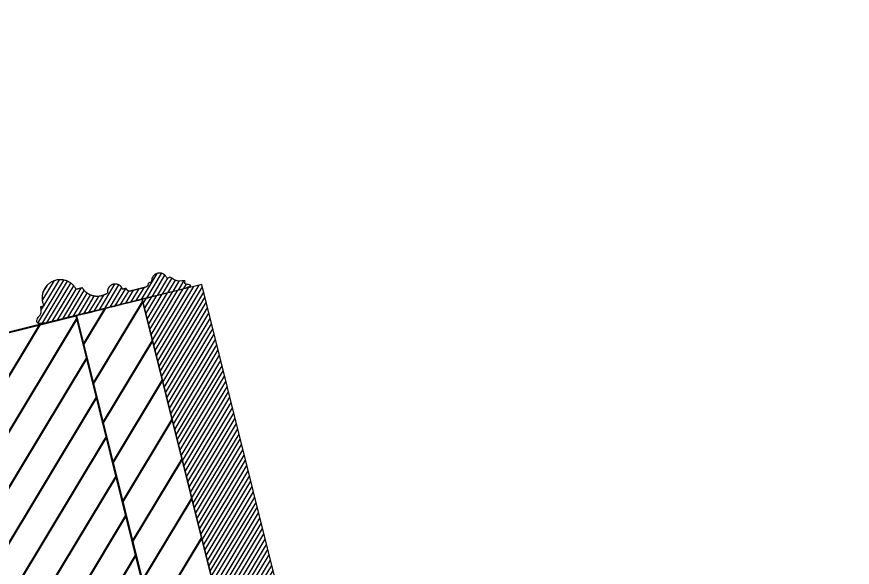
# Model space of a CAD drawing. Header units: inches. Extents: x 122939 to 389145, y 29603 to 574065.
# Drawn here: x 340222 to 340767, y 497522 to 497881 of the extents above; entities that cross this region are included whole.
import ezdxf

# ---------------------------------------------------------------- set-up
doc = ezdxf.new("R2010")
doc.units = ezdxf.units.IN
doc.header["$MEASUREMENT"] = 0
doc.layers.add('A-Dim-ID', color=9, linetype='Continuous', lineweight=20)
doc.layers.add('GRC', color=41, linetype='Continuous', lineweight=0)
doc.layers.add('A-WALL', color=7, linetype='Continuous')
doc.layers.add('CQ Wall hatch_CHB', color=8, linetype='Continuous')
doc.styles.add('ST9', font='romans.shx', dxfattribs={"width": 0.8})
doc.dimstyles.new('DIM-20', dxfattribs={"dimscale": 1000, "dimtxt": 0.044, "dimasz": 0.035, "dimexe": 0.022, "dimexo": 0.022, "dimgap": 0.022, "dimtad": 1, "dimdec": 0, "dimzin": 0, "dimdsep": 46, "dimtxsty": 'ST9', "dimblk1": 'ARCHTICK', "dimblk2": 'ARCHTICK', "dimsah": 1, "dimcen": 0.08800000000000001, "dimdle": 0.04, "dimclrd": 256, "dimclre": 256, "dimclrt": 3, "dimadec": 0, "dimazin": 0, "dimtfac": 1, "dimtdec": 0, "dimtix": 1, "dimtofl": 0, "dimtmove": 1, "dimatfit": 3, "dimldrblk": 'CLOSED', "dimfxl": 1, "dimtolj": 1, "dimtzin": 0, "dimarcsym": 0})

# ---------------------------------------------------------------- blocks, each defined once
blk = doc.blocks.new('_ARCHTICK')
at = {"color": 0, "linetype": 'ByBlock', "const_width": 0.15}
blk.add_lwpolyline([(-0.5, -0.5), (0.5, 0.5)], dxfattribs=at)
blk = doc.blocks.new('*D71')
at = {"layer": 'A-Dim-ID', "lineweight": -2, "transparency": 16777216}
for p, q in [((345689.9064303503, 498250.2310166885), (345701.3672314854, 498204.1663897792)), ((338612.7290117367, 496463.195893305), (345734.872247821, 498235.1730645503)), ((338651.1505645329, 496474.4414348815), (338646.2340280722, 496494.2025680761))]:
    blk.add_line(p, q, dxfattribs=at)
at = {"layer": 'Defpoints', "color": 0, "transparency": 16777216}
for p in [(345684.594796045, 498271.5801745409, -2.933114763932611e-07), (345696.0555971802, 498225.5155476316), (338656.4621988381, 496453.0922770291, -2.933114763932611e-07)]:
    blk.add_point(p, dxfattribs=at)
at = {"layer": 'A-Dim-ID', "lineweight": -2, "transparency": 16777216, "xscale": 20, "yscale": 20, "zscale": 20}
for p, rotation in [((345696.0555971802, 498225.5155476316), 13.9714232829857), ((338651.5456623774, 496472.8534102237), 193.9714232829857)]:
    blk.add_blockref('_ARCHTICK', p, dxfattribs=dict(at, rotation=rotation))
at = {"layer": 'A-Dim-ID', "color": 3, "transparency": 16777216, "insert": (342163.6602370142, 497389.9419621004), "char_height": 40, "attachment_point": 5, "rotation": 13.97142328298572, "style": 'ST9'}
blk.add_mtext('\\A1;7259', dxfattribs=at)
blk = doc.blocks.new('_CLOSED')
at = {"color": 0, "linetype": 'ByBlock'}
for p, q in [((-1, 0.1666666666666666), (0, 0)), ((-1, 0.1666666666666666), (-1, -0.1666666666666666)), ((0, 0), (-1, -0.1666666666666666)), ((0, 0), (-1, 0))]:
    blk.add_line(p, q, dxfattribs=at)
blk = doc.blocks.new('A$C419e398c')
at = {"lineweight": 0}
h = blk.add_hatch(dxfattribs=at)
h.set_pattern_fill('ANSI31', color=8, scale=20, angle=90.00000000000001)
h.set_pattern_definition([(135, (-4101.499379711924, -5827.56803000893), (-1.76776695296637, -1.767766952966368), [])])
h.paths.add_polyline_path([(70.00029250094667, 416.299121672113), (103.2823437792831, 416.2990546880756), (103.2822552243015, 372.2990546880756), (110.0002039462561, 372.2990411676001), (109.9995061954251, 25.61808956298046), (69.99950619507581, 25.61817006760975)])
h = blk.add_hatch(dxfattribs=at)
h.set_pattern_fill('ANSI31', color=8, scale=20, angle=90.00000000000001)
h.set_pattern_definition([(135, (-4101.499379712681, -5586.887078403612), (-1.76776695296637, -1.767766952966368), [])])
edge = h.paths.add_edge_path()
edge.add_line((99.99949643819127, 20.76244805031456), (99.99950621108276, 25.61810969388642))
edge.add_line((99.99950621108292, 25.61810969380895), (-0.0004937890493010855, 25.61831095521203))
edge.add_line((-0.000493789033498615, 25.61831095517846), (-0.0005030201954105973, 21.03167188688732))
edge.add_line((-0.0005030202446505427, 21.03167188691441), (0.1059354506116073, 21.02970383591958))
edge.add_line((0.1059354505268857, 21.02970383601496), (0.2123097988901952, 21.02380129676478))
edge.add_line((0.2123097990988754, 21.02380129671656), (0.3185559490810402, 21.01396782473666))
edge.add_line((0.3185559491976164, 21.01396782463416), (0.4246099020840119, 21.00020934326495))
edge.add_line((0.4246099019073881, 21.00020934338681), (0.5304077747195299, 20.98253414022535))
edge.add_line((0.5304077747277915, 20.98253414023202), (0.6358858388150045, 20.96095286215529))
edge.add_line((0.6358858388848603, 20.96095286210766), (0.7409805581958028, 20.93547850884048))
edge.add_line((0.7409805580973625, 20.93547850882169), (0.8456286275097553, 20.90612642520959))
edge.add_line((0.8456286276341416, 20.9061264252523), (0.9497670110807672, 20.87291429184635))
edge.add_line((0.9497670109849423, 20.87291429191828), (1.053332979346811, 20.83586211447582))
edge.add_line((1.053332979499828, 20.83586211450165), (1.156264148557548, 20.79499221191539))
edge.add_line((1.156264148419723, 20.79499221185688), (1.258498516280999, 20.75032920260698))
edge.add_line((1.258498516282998, 20.75032920244848), (1.359974500766474, 20.70189998983958))
edge.add_line((1.359974500664975, 20.70189998991555), (1.460630976422134, 20.64973374588767))
edge.add_line((1.460630976478569, 20.64973374584224), (1.560407311868253, 20.59386189339202))
edge.add_line((1.560407311888412, 20.59386189340148), (1.659243405298363, 20.5343180876282))
edge.add_line((1.659243405272719, 20.53431808756432), (1.75707972158664, 20.47113819548634))
edge.add_line((1.757079721661285, 20.47113819560036), (1.853857327954642, 20.40436027437085))
edge.add_line((1.853857327718288, 20.40436027431861), (1.949517928764938, 20.33402454848078))
edge.add_line((1.949517928820569, 20.33402454858879), (2.044003902235588, 20.26017338577418))
edge.add_line((2.044003902236, 20.26017338573001), (2.137258333181947, 20.18285127111251))
edge.add_line((2.137258333154023, 20.18285127100535), (2.229225048697959, 20.10210478051103))
edge.add_line((2.229225048795342, 20.10210478055524), (2.319848651596457, 20.01798255283533))
edge.add_line((2.319848651532084, 20.01798255275935), (2.409074553311044, 19.930535259919))
edge.add_line((2.409074553288519, 19.93053526006406), (2.496849007685629, 19.83981557713231))
edge.add_line((2.496849007729907, 19.83981557720108), (2.583119142784919, 19.74587815026942))
edge.add_line((2.583119142858777, 19.74587815016275), (2.667832992559382, 19.64877956364322))
edge.add_line((2.667832992505282, 19.64877956348937), (2.750939528452002, 19.54857830591024))
edge.add_line((2.750939528399613, 19.54857830598485), (2.832388690321102, 19.44533473485495))
edge.add_line((2.832388690381777, 19.44533473486081), (2.912131416373624, 19.33911104025329))
edge.add_line((2.912131416378543, 19.33911104034632), (2.990119672370827, 19.22997120744199))
edge.add_line((2.990119672380388, 19.22997120727086), (3.066306481139566, 19.11798097781007))
edge.add_line((3.066306481196079, 19.11798097781138), (3.140645950715696, 19.00320781052734))
edge.add_line((3.140645950683393, 19.00320781057235), (3.21309330158525, 18.88572084053299))
edge.add_line((3.213093301572371, 18.88572084065527), (3.283604894245772, 18.76559083764476))
edge.add_line((3.28360489429906, 18.76559083763277), (3.352138255297893, 18.64289016342699))
edge.add_line((3.352138255257159, 18.64289016334806), (3.418652102576488, 18.51769272829165))
edge.add_line((3.418652102525812, 18.51769272831734), (3.483106370689289, 18.39007394660563))
edge.add_line((3.483106370666064, 18.39007394644432), (3.545462234940226, 18.26011069088136))
edge.add_line((3.545462234935258, 18.26011069107335), (3.605682134394216, 18.1278812467022))
edge.add_line((3.605682134453673, 18.12788124661893), (3.663729794883736, 17.99346526348607))
edge.add_line((3.66372979467269, 17.9934652633965), (3.71957025034193, 17.85694370866876))
edge.add_line((3.719570250599645, 17.85694370866986), (3.773169865314421, 17.71839881781263))
edge.add_line((3.773169865191448, 17.7183988179313), (3.824496352552574, 17.57791404522477))
edge.add_line((3.824496352579445, 17.57791404507589), (3.873518795437996, 17.43557401323624))
edge.add_line((3.873518795473501, 17.43557401327416), (3.920207664498959, 17.29146446267464))
edge.add_line((3.920207664428744, 17.29146446264349), (3.964534836051403, 17.14567219947314))
edge.add_line((3.964534836064558, 17.14567219954915), (4.006473609195567, 16.99828504365149))
edge.add_line((4.006473609188106, 16.99828504363541), (4.045998721517512, 16.84939177545935))
edge.add_line((4.045998721499927, 16.84939177532215), (4.083086364543246, 16.6990820826256))
edge.add_line((4.08308636455331, 16.69908208271954), (4.117714198130572, 16.5474465064508))
edge.add_line((4.117714198306203, 16.54744650650537), (4.149861363944159, 16.39457638626977))
edge.add_line((4.149861363868695, 16.39457638631575), (4.179508497271695, 16.24056380536217))
edge.add_line((4.179508497181814, 16.24056380527327), (4.206637740004199, 16.08550153498578))
edge.add_line((4.206637740018778, 16.08550153509714), (4.231232750618626, 15.92948297926118))
edge.add_line((4.231232750578783, 15.92948297911789), (4.253278713884003, 15.77260211739332))
edge.add_line((4.253278713789769, 15.77260211744579), (4.272762350101887, 15.61495344902911))
edge.add_line((4.272762350155972, 15.61495344911236), (4.289671923269992, 15.45663193567142))
edge.add_line((4.289671923383139, 15.45663193555083), (4.303997247616, 15.29773294408665))
edge.add_line((4.303997247596271, 15.29773294419283), (4.315729693913086, 15.13835218944314))
edge.add_line((4.3157296939753, 15.13835218944587), (4.324862195198828, 14.97858567644144))
edge.add_line((4.324862195062451, 14.97858567652293), (4.331389250093038, 14.81852964264178))
edge.add_line((4.331389250233769, 14.8185296425363), (4.335306927396167, 14.65828049957986))
edge.add_line((4.335306927328929, 14.65828049962875), (4.336612866758696, 14.49793477566504))
edge.add_line((4.336612866842188, 14.49793477571802), (6.66051066516486, 14.49793009860938))
edge.add_arc((18.24817128467839, 11.88304458092898), 11.87903636253917, 167.2835625599229, 346.0537948698984)
edge.add_line((29.77704262168845, 9.02006875234656), (33.88351188695275, 9.020060487646475))
edge.add_arc((44.62823146942537, 5.915507535333745), 11.18424105332584, 67.54510787783357, 163.8840084815344, ccw=False)
edge.add_arc((54.02477207529591, 16.79437620169483), 5.153299489100156, -173.9559015674158, -6.044329080653587)
edge.add_line((59.14942295686342, 16.25174468022306), (61.52718282537053, 16.2517398930374))
edge.add_line((61.52718282525893, 16.25173989316681), (61.53591238560482, 16.45529687241185))
edge.add_line((61.53591238550143, 16.4552968723001), (61.56250464919692, 16.66005606188505))
edge.add_line((61.56250464939512, 16.6600560619263), (61.60727471152398, 16.86366961220586))
edge.add_line((61.6072747114813, 16.86366961221211), (61.67012397497888, 17.0637248181245))
edge.add_line((61.67012397490907, 17.0637248181738), (61.75052784318805, 17.25783582285962))
edge.add_line((61.75052784325089, 17.25783582287841), (61.84754784361886, 17.4437369655876))
edge.add_line((61.84754784370307, 17.44373696559342), (61.95986785809671, 17.61937025030812))
edge.add_line((61.95986785821151, 17.6193702503806), (62.08585155803902, 17.78295992485438))
edge.add_line((62.08585155790206, 17.78295992483618), (62.22361595103455, 17.93306862212065))
edge.add_line((62.22361595113762, 17.93306862202007), (62.37372520293206, 18.07083241102438))
edge.add_line((62.37372520274948, 18.07083241123473), (62.53731538426951, 18.19681545267017))
edge.add_line((62.5373153843102, 18.19681545253843), (62.71294912104251, 18.30913476009821))
edge.add_line((62.71294912096346, 18.30913476005662), (62.89885065409686, 18.40615401228948))
edge.add_line((62.89885065419367, 18.40615401236573), (63.09296198247812, 18.48655709946318))
edge.add_line((63.09296198241645, 18.48655709944433), (63.29301744128071, 18.54940555781193))
edge.add_line((63.29301744117402, 18.54940555780195), (63.49663117162523, 18.59417480052149))
edge.add_line((63.49663117178716, 18.59417480049888), (63.70139046839581, 18.62076624015191))
edge.add_line((63.70139046828263, 18.6207662402885), (63.90494748267903, 18.62949498143124))
edge.add_line((63.90494748274796, 18.62949498131638), (73.88593336865031, 18.62947489345433))
edge.add_line((73.88593336869963, 18.62947489344515), (74.08949034797376, 18.62074533298285))
edge.add_line((74.08949034794932, 18.62074533302803), (74.29424953757793, 18.59415306916519))
edge.add_line((74.29424953757552, 18.59415306913434), (74.49786308783325, 18.5493830068163))
edge.add_line((74.49786308774492, 18.54938300675713), (74.69791829357, 18.4865337431213))
edge.add_line((74.6979182937066, 18.48653374321293), (74.89202929830512, 18.40612987478843))
edge.add_line((74.8920292982366, 18.40612987463828), (75.07793044085848, 18.3091098741248))
edge.add_line((75.0779304408934, 18.30910987418611), (75.25356372552807, 18.19678985964694))
edge.add_line((75.25356372550596, 18.19678985973587), (75.41715339988515, 18.07080615982832))
edge.add_line((75.41715339996153, 18.0708061598707), (75.56726209716597, 17.93304176659997))
edge.add_line((75.56726209714543, 17.93304176646052), (75.70502588605515, 17.78293251457876))
edge.add_line((75.70502588618547, 17.78293251467403), (75.83100892751176, 17.61934233306669))
edge.add_line((75.83100892731454, 17.61934233299689), (75.9433282347288, 17.44370859616273))
edge.add_line((75.94332823477453, 17.44370859616902), (76.04034748690552, 17.2578070629483))
edge.add_line((76.0403474867926, 17.25780706305522), (76.12075057377363, 17.06369573474895))
edge.add_line((76.12075057381298, 17.06369573477423), (76.18359903207144, 16.86364027588087))
edge.add_line((76.1835990321706, 16.86364027584204), (76.2283682747228, 16.66002654534717))
edge.add_line((76.2283682745765, 16.66002654534532), (76.2549597140549, 16.45526724870029))
edge.add_line((76.2549597141915, 16.45526724867523), (76.26368845515961, 16.25171023429337))
edge.add_line((76.26368845521938, 16.25171023415169), (78.64144832718986, 16.25170545136798))
edge.add_line((78.64144832710735, 16.25170545140281), (78.68219163752508, 15.95148941943514))
edge.add_line((78.68219163746107, 15.95148941950174), (78.74192015924505, 15.64797496475016))
edge.add_line((78.74192015943117, 15.64797496469691), (78.82143811833913, 15.34283409263539))
edge.add_line((78.82143811823335, 15.34283409267664), (78.92136503921664, 15.0378923379538))
edge.add_line((78.92136503913207, 15.03789233800489), (79.0421049071408, 14.73510464322227))
edge.add_line((79.04210490721744, 14.73510464315768), (79.18381890303357, 14.43652440903091))
edge.add_line((79.18381890299497, 14.43652440898586), (79.34640339635432, 14.1442662981657))
edge.add_line((79.34640339633916, 14.14426629827358), (79.52947477681315, 13.86046383555562))
edge.add_line((79.52947477682028, 13.86046383553185), (79.7323624611932, 13.58722329007907))
edge.add_line((79.73236246133456, 13.58722329005832), (79.95411103946341, 13.32657570054809))
edge.add_line((79.95411103940569, 13.32657570054289), (80.19349202674566, 13.08042916985426))
edge.add_line((80.19349202670855, 13.08042916993145), (80.44902512403176, 12.85052367046982))
edge.add_line((80.44902512407862, 12.85052367037861), (80.71900828860531, 12.63839054587505))
edge.add_line((80.71900828863727, 12.63839054584969), (81.00155535637292, 12.44531866200247))
edge.add_line((81.00155535631347, 12.44531866209581), (81.29463948142862, 12.27232876709971))
edge.add_line((81.29463948134799, 12.27232876711059), (81.59614031798009, 12.12015710846282))
edge.add_line((81.5961403180263, 12.12015710846754), (81.90389269806714, 11.98924876876923))
edge.add_line((81.90389269811567, 11.98924876877572), (82.2157345651823, 11.87976058331635))
edge.add_line((82.21573456510669, 11.87976058328059), (82.52955209980698, 11.79157294943746))
edge.add_line((82.52955209993524, 11.79157294944162), (82.84332028664508, 11.72430937598317))
edge.add_line((82.84332028659992, 11.7243093761499), (83.15513758591246, 11.67736228412634))
edge.add_line((83.1551375859417, 11.67736228404101), (83.46325384160568, 11.64992337829233))
edge.add_line((83.46325384144438, 11.64992337831063), (83.76609102053362, 11.64101685485907))
edge.add_line((83.7660910206032, 11.64101685484638), (84.06892823555532, 11.64992215921475))
edge.add_line((84.06892823544331, 11.64992215920938), (84.37704460159628, 11.67735982466161))
edge.add_line((84.37704460159875, 11.67735982465092), (84.68886208986693, 11.72430566145123))
edge.add_line((84.6888620898826, 11.72430566139519), (85.00263054734108, 11.79156797180656))
edge.add_line((85.00263054732932, 11.7915679718717), (85.31644843703145, 11.87975434245439))
edge.add_line((85.3164484371664, 11.87975434225518), (85.62829074494536, 11.98924127239919))
edge.add_line((85.62829074496403, 11.98924127250211), (85.93604365198188, 12.12014837334598))
edge.add_line((85.93604365189094, 12.12014837341849), (86.23754510107526, 12.27231881837554))
edge.add_line((86.23754510108847, 12.2723188183154), (86.53062992253948, 12.44530753353617))
edge.add_line((86.53062992257765, 12.44530753343133), (86.81317776751291, 12.63837827987346))
edge.add_line((86.81317776761716, 12.63837827998213), (87.08316178612762, 12.85051031768211))
edge.add_line((87.0831617860822, 12.8505103175994), (87.33869580888347, 13.08041478843667))
edge.add_line((87.33869580877945, 13.08041478850646), (87.5780777869278, 13.32656035556468))
edge.add_line((87.57807778695133, 13.32656035560649), (87.79982741431698, 13.5872070524461))
edge.add_line((87.79982741427375, 13.58720705239102), (88.0027161986168, 13.8604467811434))
edge.add_line((88.00271619867999, 13.86044678115286), (88.18578872156561, 14.14424850690636))
edge.add_line((88.18578872148646, 14.1442485069274), (88.34837439129352, 14.43650596324741))
edge.add_line((88.3483743914403, 14.43650596326916), (88.4900895891523, 14.73508562694788))
edge.add_line((88.49008958903141, 14.73508562694769), (88.61083067585761, 15.03787283571516))
edge.add_line((88.61083067581058, 15.03787283570273), (88.7107588243403, 15.34281418815813))
edge.add_line((88.7107588245417, 15.34281418804312), (88.7902780118123, 15.64795473995154))
edge.add_line((88.79027801175835, 15.64795474003768), (88.85000775532933, 15.95146895436591))
edge.add_line((88.85000775521621, 15.95146895438666), (88.89075227411509, 16.25168482235808))
edge.add_line((88.8907522741938, 16.25168482231675), (91.26851214492736, 16.25168003700829))
edge.add_line((91.26851214485941, 16.25168003700674), (91.61762168538479, 16.71696361986983))
edge.add_line((91.61762168543646, 16.71696361980867), (91.99607676142533, 17.16771841476358))
edge.add_line((91.99607676145388, 17.16771841491573), (92.40304697846221, 17.60129320637838))
edge.add_line((92.40304697846295, 17.60129320627311), (92.83739123402916, 18.01509184472152))
edge.add_line((92.83739123406122, 18.01509184483439), (93.29766110948398, 18.40661806394314))
edge.add_line((93.29766110953642, 18.40661806392018), (93.78211196227868, 18.77352026648014))
edge.add_line((93.78211196215125, 18.77352026640438), (94.28872177938847, 19.11363473776131))
edge.add_line((94.28872177941957, 19.11363473779056), (94.81521749937735, 19.42502572790037))
edge.add_line((94.81521749927197, 19.4250257278909), (95.35910815143622, 19.70602091400109))
edge.add_line((95.35910815151874, 19.70602091395995), (95.91772383367993, 19.95524092014627))
edge.add_line((95.9177238336415, 19.95524092030246), (96.48825925687275, 20.17162181454759))
edge.add_line((96.4882592568174, 20.17162181448657), (97.06782037464262, 20.35442981659264))
edge.add_line((97.0678203747375, 20.35442981665256), (97.6534724823175, 20.50326780693953))
edge.add_line((97.653472482285, 20.50326780695468), (98.24228813699133, 20.61807360083065))
edge.add_line((98.24228813697118, 20.61807360081002), (98.83139331218158, 20.69911032012708))
edge.add_line((98.8313933123136, 20.69911032007076), (99.41801034250994, 20.74694952560808))
edge.add_line((99.41801034240052, 20.74694952566642), (99.99949643811293, 20.76244805037457))
at = {"color": 0, "lineweight": -2, "elevation": 0.002133773093393458}
blk.add_lwpolyline([(70.00029250094667, 416.299121672113), (103.2823437792831, 416.2990546880756), (103.2822552243015, 372.2990546880756), (110.0002039462561, 372.2990411676001), (109.9995061954251, 25.61808956298046), (69.99950619507581, 25.61817006760975), (70.00029250094667, 416.299121672113)], dxfattribs=at)
at = {"color": 0, "lineweight": -2}
blk.add_rational_spline([(6.660510994144715, 14.49793155689258, 0.00213291089605153), (5.741089662828017, 10.42359023791505, 0.00213291089605153), (7.535718660510611, 3.932945336098783, 0.00213291089605153), (13.50743536266964, 0.7984380559646524, 0.00213291089605153), (15.50908215448726, 0.3241131579852663, 0.00213291089605153), (22.22267195297172, -1.266788299079053, 0.002132910896051532), (28.11418602912454, 2.323938273591921, 0.002132910896051532), (29.77704262168845, 9.020068751939107, 0.002132910896051532), (31.14586570934625, 9.020065997145139, 0.00213291089605153), (32.51468879706226, 9.020063242292963, 0.00213291089605153), (33.88351188466186, 9.020060487557203, 0.00213291089605153), (34.78017082437873, 12.12335715943482, 0.002132910896051528), (36.86518462852109, 14.59057521063369, 0.002132910896051528), (39.77552322373958, 15.99213745933957, 0.002132910896051528), (42.68586181884166, 17.39369970827829, 0.00213291089605153), (45.91479453549255, 17.48557455721311, 0.00213291089605153), (48.90011900966056, 16.25176530930912, 0.00213291089605153), (49.19199699256569, 13.49514280073345, 0.00213291089605153), (51.25272988248616, 11.64108229265548, 0.00213291089605153), (54.02476170269074, 11.64107671321835, 0.00213291089605153), (56.79679352283711, 11.64107113395585, 0.00213291089605153), (58.85753387602745, 13.49512334680185, 0.00213291089605153), (59.14942295546643, 16.25174468033947, 0.00213291089605153), (59.94200957892463, 16.25174308463465, 0.00213291089605153), (60.73459620197536, 16.25174148892984, 0.00213291089605153), (61.52718282525893, 16.25173989316681, 0.00213291089605153), (61.52718411100795, 16.89078925724607, 0.00213291089605153), (61.77173890289851, 17.48119339253753, 0.00213291089605153), (62.22361595113762, 17.93306862202007, 0.00213291089605153), (62.67549299891107, 18.38494385156082, 0.00213291089605153), (63.26589811872691, 18.62949626753107, 0.00213291089605153), (63.90494748274796, 18.62949498131638, 0.00213291089605153), (67.23194277810398, 18.62948828557273, 0.00213291089605153), (70.55893807346001, 18.62948158942163, 0.00213291089605153), (73.88593336869963, 18.62947489344515, 0.002132910896051532), (74.52498273254605, 18.62947360728867, 0.002132910896051532), (75.11538686783751, 18.38491881493246, 0.002132910896051532), (75.56726209714543, 17.93304176646052, 0.002132910896051528), (76.01913732633693, 17.4811647181632, 0.002132910896051526), (76.2636897417251, 16.89075959823094, 0.002132910896051526), (76.26368845521938, 16.25171023415169, 0.00213291089605153), (77.05627507920144, 16.25170864001848, 0.00213291089605153), (77.8488617031835, 16.25170704576885, 0.00213291089605153), (78.64144832710735, 16.25170545140281, 0.002132910896051528), (78.93332630995428, 13.4950829425361, 0.00213291089605153), (80.994059200224, 11.6410224341671, 0.00213291089605153), (83.7660910206032, 11.64101685484638, 0.00213291089605153), (86.53812284104062, 11.64101127535105, 0.00213291089605153), (88.5988631946384, 13.49506348825525, 0.00213291089605153), (88.8907522741938, 16.25168482231675, 0.00213291089605153), (89.68333889776841, 16.25168322719401, 0.00213291089605153), (90.47592552134302, 16.2516816323041, 0.00213291089605153), (91.26851214485941, 16.25168003700674, 0.00213291089605153), (93.31508576485794, 19.13970578979934, 0.00213291089605153), (96.45984214975034, 20.76440995081794, 0.00213291089605153), (99.99949643819127, 20.76244805031456, 0.00213291089605153), (99.99949969595764, 22.38100192911224, 0.00213291089605153), (99.99950295349117, 23.99955580814276, 0.00213291089605153), (99.99950621102471, 25.61810968699865, 0.00213291089605153), (66.66617287776899, 25.61817677645013, 0.00213291089605153), (33.33283954422222, 25.61824386595981, 0.00213291089605153), (-0.000493789033498615, 25.61831095517846, 0.00213291089605153), (-0.0004968661232851446, 24.08943126560189, 0.00213291089605153), (-0.0004999432130716741, 22.56055157573428, 0.00213291089605153), (-0.0005030201282352209, 21.03167188633233, 0.00213291089605153), (2.540128347754944, 21.03166677377885, 0.00213291089605153), (4.336620569752995, 18.32530424918514, 0.00213291089605153), (4.336612866842188, 14.49793477571802, 0.002132910896051528), (5.111245576932561, 14.49793321662582, 0.00213291089605153), (5.885878285975195, 14.49793165765004, 0.00213291089605153), (6.660510995076038, 14.49793009855784, 0.00213291089605153)], [1, 0.8737151318186788, 0.807260537942561, 0.9335454061238821, 1, 0.807260537942561, 0.807260537942561, 1, 1, 1, 1, 0.9419620028077494, 0.9419620028077494, 0.9999999999999999, 0.9419620028077494, 0.9419620028077494, 1, 0.8289352973828925, 0.8289352973828925, 1, 0.8289352973828925, 0.8289352973828925, 1, 1, 1, 1, 0.9492530216291803, 0.9492530216291803, 1, 0.9492530216291803, 0.9492530216291803, 1, 1, 1, 1, 0.9492530216292413, 0.9492530216292413, 1, 0.9492530216292413, 0.9492530216292413, 1, 1, 1, 0.9999999999999999, 0.8289352973828976, 0.8289352973828976, 1, 0.8289352973828977, 0.8289352973828977, 1, 1, 1, 1, 0.9254542297043616, 0.9254542297043616, 1, 1, 1, 1, 1, 1, 1, 1, 1, 1, 0.8047378541243649, 0.8047378541243649, 0.9999999999999999, 1, 1, 1], degree=3, knots=[0, 0, 0, 0, 1.022170320380215, 1.560064642093857, 1.560064642093857, 1.560064642093857, 3.120129284187714, 3.120129284187714, 3.120129284187714, 7.226598547337561, 7.226598547337561, 7.226598547337561, 8.06731405405594, 8.06731405405594, 8.06731405405594, 8.908029560774313, 8.908029560774313, 8.908029560774313, 10.37333445673423, 10.37333445673423, 10.37333445673423, 11.83863935269415, 11.83863935269415, 11.83863935269415, 12.83863935269415, 12.83863935269415, 12.83863935269415, 13.62403751644446, 13.62403751644446, 13.62403751644446, 14.40943568019476, 14.40943568019476, 14.40943568019476, 15.40943568019476, 15.40943568019476, 15.40943568019476, 16.19483384394459, 16.19483384394459, 16.19483384394459, 16.98023200769442, 16.98023200769442, 16.98023200769442, 17.98023200769442, 17.98023200769442, 17.98023200769442, 19.44553690365431, 19.44553690365431, 19.44553690365431, 20.91084179961421, 20.91084179961421, 20.91084179961421, 21.91084179961421, 21.91084179961421, 21.91084179961421, 22.86569057052996, 22.86569057052996, 22.86569057052996, 23.86569057052996, 23.86569057052996, 23.86569057052996, 24.86569057052996, 24.86569057052996, 24.86569057052996, 25.86569057052996, 25.86569057052996, 25.86569057052996, 27.43648689732485, 27.43648689732485, 27.43648689732485, 28.43648689732485, 28.43648689732485, 28.43648689732485, 28.43648689732485], dxfattribs=at)
blk = doc.blocks.new('floor plan')
at = {"layer": 'CQ Wall hatch_CHB'}
h = blk.add_hatch(dxfattribs=at)
h.set_pattern_fill('ANSI31', color=8, scale=150, angle=166.0285767170143)
h.set_pattern_definition([(225, (-40981.00460413244, -100842.3191461276), (13.25825214724776, -13.25825214724777), [])])
h.paths.add_polyline_path([(-1806.384910309222, -177.8886846927344), (-1911.65901011182, -177.8886846927344), (-1911.65901011182, -377.8922570827999), (-1806.384910309338, -377.8922570829163)])
h = blk.add_hatch(dxfattribs=at)
h.set_pattern_fill('ANSI31', color=8, scale=150, angle=166.0285767170143)
h.set_pattern_definition([(225, (-96401.15901051927, -17863.64764524531), (13.25825214724777, -13.25825214724776), [])])
h.paths.add_polyline_path([(-1761.915221737523, -177.8816294119461), (-1806.384910309222, -177.8816294120043), (-1806.384910309222, -568.5624915148946), (-1761.916008043219, -568.5624915148946)])
h.paths.add_polyline_path([(1743.614641570312, -177.8886388752144), (1698.085326858272, -177.8886388752144), (1698.084842444048, -568.569636295375), (1743.614641591208, -568.5696362954914), (1743.614641591383, -373.2291604938218)])
at = {"elevation": -8.621973419301664e-07}
blk.add_lwpolyline([(-1806.384910309338, -568.5624915148946), (-1761.915221737581, -568.5624915148364), (-1761.915221737581, -177.8816294119461), (-1806.38491030928, -177.8816294119461)], close=True, dxfattribs=at)
at = {"layer": 'A-WALL'}
for p, q in [((-1911.659010111936, -177.8886846935493, -1.466518336033709e-07), (-1806.384910294029, -177.8886846932, -4.461600712843765e-08)), ((-1806.384910294029, -177.8886846932, -4.461600712843765e-08), (-1806.384910293855, -377.888684694015, -4.461600712843765e-08))]:
    blk.add_line(p, q, dxfattribs=at)
at = {"layer": 'A-WALL', "elevation": -2.933114763932612e-07}
blk.add_lwpolyline([(-4231.40071437991, -177.8886848179973), (-1806.38491030928, -177.8886848181719), (-1806.384910309222, -568.5696364220348), (-1956.385358350759, -568.5696364214527), (-1956.385358350119, -379.1846393745509), (-2118.583487253403, -379.1818718382856)], dxfattribs=at)
at = {"xscale": -1, "rotation": 179.9997670953166}
blk.add_blockref('A$C419e398c', (-1831.914616051313, -152.2631747998212, -0.002133773093393459), dxfattribs=at)
blk = doc.blocks.new('*D187')
at = {"layer": 'A-Dim-ID', "lineweight": -2, "transparency": 16777216}
for p, q in [((341049.3166317872, 497704.7796395769), (341170.140847453, 497219.1484563296)), ((340442.4327784207, 497305.7711284586), (340505.1478180184, 497053.6993171962)), ((340461.0195330724, 497065.3909581298), (341203.6458637885, 497250.1551311006))]:
    blk.add_line(p, q, dxfattribs=at)
at = {"layer": 'Defpoints', "color": 0, "transparency": 16777216}
for p in [(341044.0049974819, 497726.1287974293), (340437.1211441155, 497327.120286311), (341164.8292131478, 497240.4976141819)]:
    blk.add_point(p, dxfattribs=at)
at = {"layer": 'A-Dim-ID', "lineweight": -2, "transparency": 16777216, "xscale": 20, "yscale": 20, "zscale": 20}
for p, rotation in [((341164.8292131478, 497240.4976141819), 13.9714232829857), ((340499.8361837132, 497075.0484750485), 193.9714232829857)]:
    blk.add_blockref('_ARCHTICK', p, dxfattribs=dict(at, rotation=rotation))
at = {"layer": 'A-Dim-ID', "color": 3, "transparency": 16777216, "insert": (340822.1923056659, 497198.530527788), "char_height": 40, "attachment_point": 5, "rotation": 13.97142328298572, "style": 'ST9'}
blk.add_mtext('\\A1;685', dxfattribs=at)

msp = doc.modelspace()

# ---------------------------------------------------------------- dimensions: what is measured, and where the dimension line sits
at = {"layer": 'A-Dim-ID'}
dim = msp.add_linear_dim(base=(345696.0555971802, 498225.5155476316, 1.466518336033709e-07), p1=(338656.4621988381, 496453.0922770291, -1.466596427898901e-07), p2=(345684.594796045, 498271.5801745409, -1.466596427898901e-07), angle=13.97142328298588, dimstyle='DIM-20', override={"dimtxt": 0.04, "dimasz": 0.02}, dxfattribs=at)
dim.commit()
dim.dimension.update_dxf_attribs({"geometry": '*D71', "text_midpoint": (342163.6602370142, 497389.9419621004, 1.466518336033709e-07)})

# ---------------------------------------------------------------- next in the draw order: block references
at = {"layer": 'GRC', "rotation": 13.9714232829857}
msp.add_blockref('floor plan', (341970.8238589645, 498294.5985658066, 1.466518336033709e-07), dxfattribs=at)

# ---------------------------------------------------------------- next in the draw order: dimensions: what is measured, and where the dimension line sits
at = {"layer": 'A-Dim-ID'}
dim = msp.add_linear_dim(base=(341164.8292131478, 497240.4976141819, 1.466518336033709e-07), p1=(340437.1211441155, 497327.120286311, 1.466518336021988e-07), p2=(341044.004997482, 497726.1287974293, 1.466518336021988e-07), angle=13.97142328298569, dimstyle='DIM-20', override={"dimtxt": 0.04, "dimasz": 0.02}, dxfattribs=at)
dim.commit()
dim.dimension.update_dxf_attribs({"geometry": '*D187', "text_midpoint": (340822.1923056659, 497198.530527788, 1.466518336033709e-07)})

doc.saveas('drawing.dxf')
